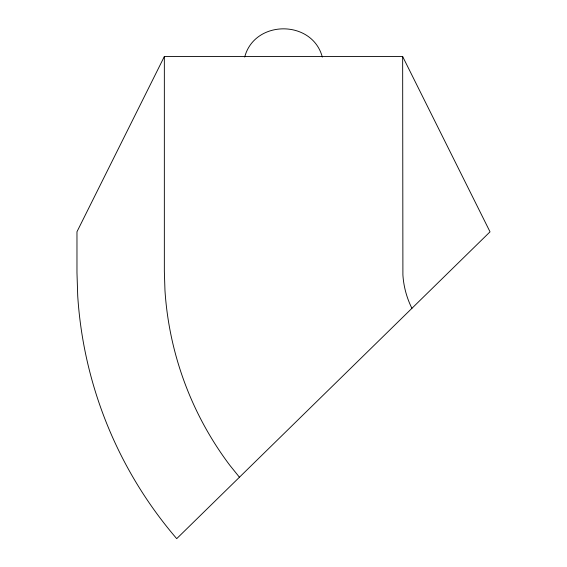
<?xml version="1.0" encoding="UTF-8"?>
<svg xmlns="http://www.w3.org/2000/svg" width="567" height="567" viewBox="0 0 567 567"><rect width="100%" height="100%" fill="white"/><g stroke="black" fill="none" stroke-linecap="round" stroke-linejoin="round"><path stroke-width="0.85" d="M244.696 57.061C254.576 19.434 312.424 19.434 322.304 57.061M164.345 56.516L76.97 231.754L76.97 272.642L77.722 295.967A413.081 413.081 0 0 0 176.72 538.65L490.03 231.832L402.655 56.516L164.345 56.516L164.345 271.232L164.962 290.325A325.749 325.749 0 0 0 229.876 465.351L239.444 477.23M411.94 308.306L411.486 307.442A87.311 87.311 0 0 1 402.903 274.938L402.655 56.516"/></g></svg>
